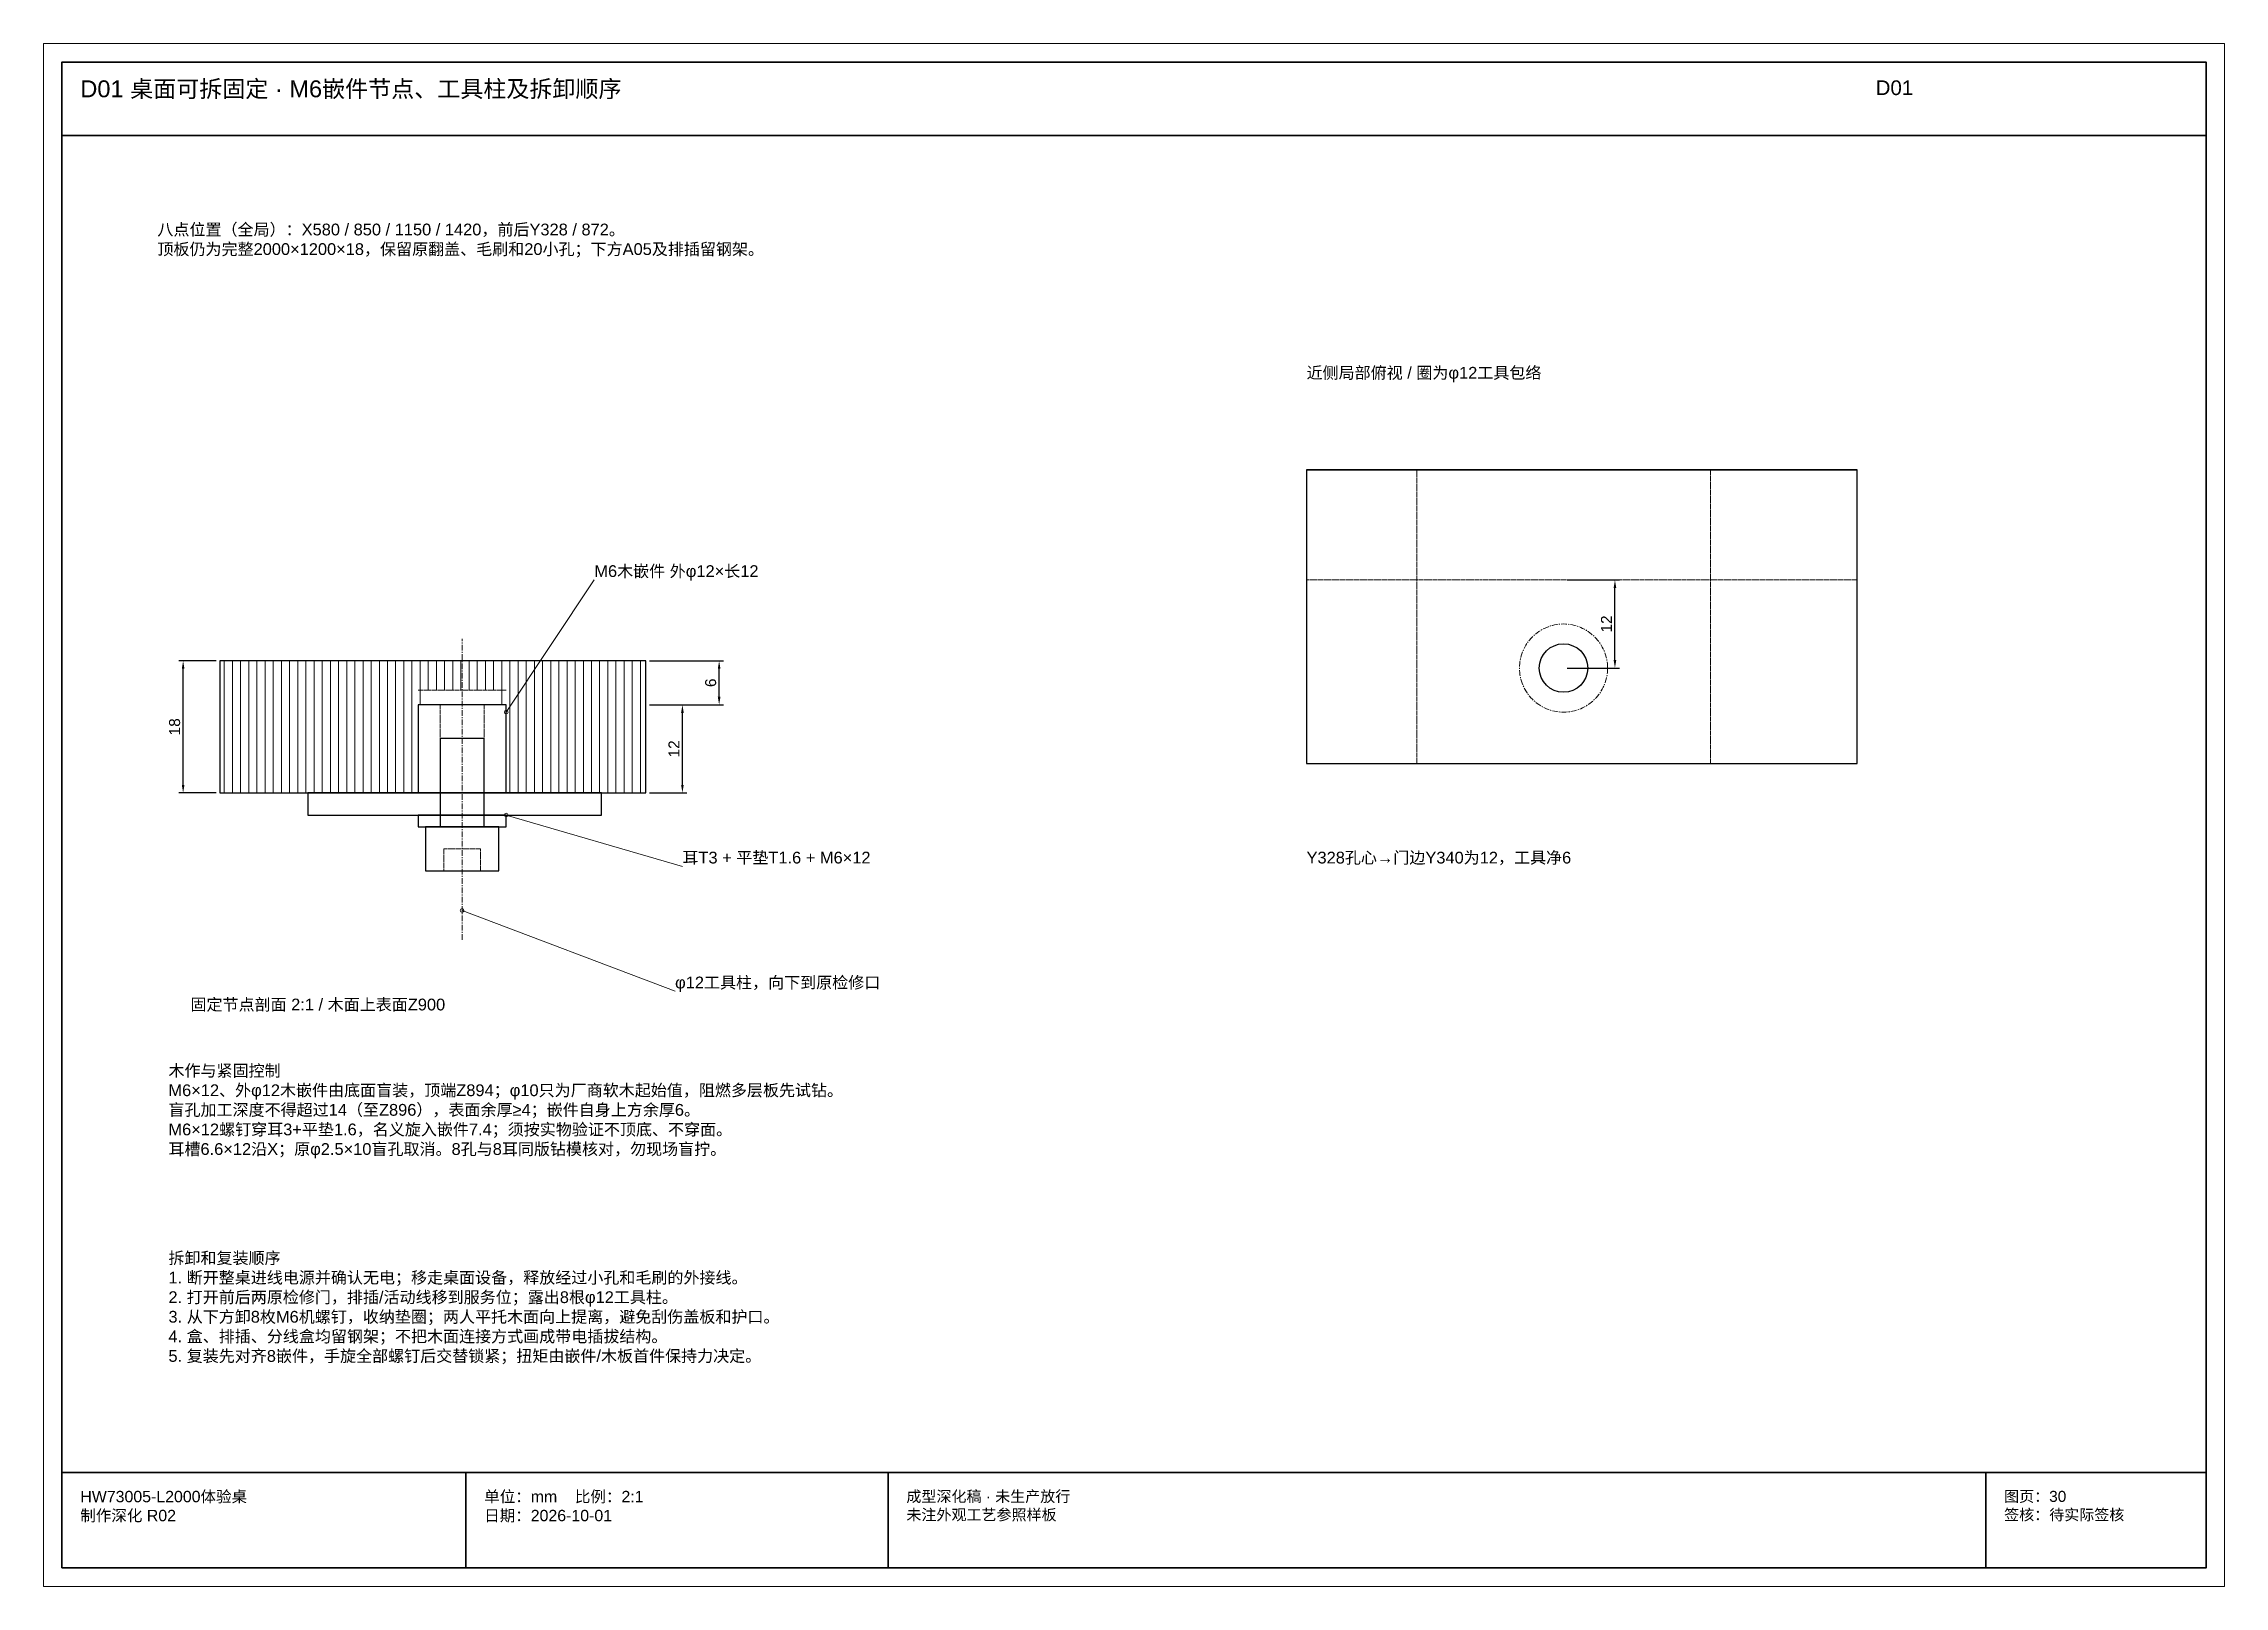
# Paper-space layout 'D01' of a CAD drawing. Header units: millimetres. Extents: x 0 to 594, y 0 to 420.
# The model-space entities are those that its viewports show. They can reach past a viewport. Long polylines and large blocks are cut down to what shows.
import ezdxf

# ---------------------------------------------------------------- set-up
doc = ezdxf.new("R2010")
doc.units = ezdxf.units.MM
doc.linetypes.add('CENTER', pattern=[5.08, 3.175, -0.635, 0.635, -0.635])
doc.linetypes.add('DASHED', pattern=[1.524, 1.27, -0.254])
for name, color, linetype, lineweight in [('CENTER', 8, 'CENTER', 13), ('DIM', 7, 'Continuous', 13), ('FRAME', 7, 'Continuous', 35), ('HATCH', 8, 'Continuous', 9), ('HIDDEN', 8, 'DASHED', 13), ('NOTE', 7, 'Continuous', 18), ('OUTLINE', 7, 'Continuous', 25)]:
    doc.layers.add(name, color=color, linetype=linetype, lineweight=lineweight)
doc.styles.add('CN', font='Arial Unicode.ttf')
doc.dimstyles.new('D0_5', dxfattribs={"dimtxt": 1.5, "dimasz": 1.1, "dimexe": 0.6, "dimexo": 0.5, "dimgap": 0.4, "dimtad": 1, "dimdsep": 46, "dimtxsty": 'CN', "dimcen": 2.5, "dimclrd": 7, "dimclre": 7, "dimclrt": 7, "dimazin": 3, "dimtfac": 1, "dimtmove": 0, "dimatfit": 3})

msp = doc.modelspace()

# ---------------------------------------------------------------- hatches: boundary and pattern name
at = {"layer": 'HATCH'}
h = msp.add_hatch(dxfattribs=at)
h.set_pattern_fill('ANSI31', scale=0.35, angle=45)
h.paths.add_polyline_path([(348024, 108), (348051, 108), (348051, 126), (348024, 126)])
h = msp.add_hatch(dxfattribs=at)
h.set_pattern_fill('ANSI31', scale=0.35, angle=45)
h.paths.add_polyline_path([(348051, 120), (348052, 120), (348052, 122), (348062, 122), (348062, 120), (348063, 120), (348063, 126), (348051, 126)])
h = msp.add_hatch(dxfattribs=at)
h.set_pattern_fill('ANSI31', scale=0.35, angle=45)
h.paths.add_polyline_path([(348063, 108), (348082, 108), (348082, 126), (348063, 126)])

# ---------------------------------------------------------------- linework, layer by layer
at = {"layer": 'CENTER'}
msp.add_line((348057, 88), (348057, 129), dxfattribs=at)
msp.add_circle((348207, 125), 6, dxfattribs=at)
at = {"layer": 'DIM'}
for points in [[(348063, 119), (348075, 137), (348075, 137)], [(348063, 105), (348087, 98), (348087, 98)], [(348057, 92), (348086, 81), (348086, 81)]]:
    msp.add_lwpolyline(points, dxfattribs=at)
for centre in [(348063, 119), (348063, 105), (348057, 92)]:
    msp.add_circle(centre, 0.25, dxfattribs=at)
at = {"layer": 'FRAME'}
for p, q in [((348002.5, 197.5), (348294.5, 197.5)), ((348002.5, 15.5), (348294.5, 15.5)), ((348057.5, 2.5), (348057.5, 15.5)), ((348115, 2.5), (348115, 15.5)), ((348264.5, 2.5), (348264.5, 15.5))]:
    msp.add_line(p, q, dxfattribs=at)
msp.add_lwpolyline([(348002.5, 2.5), (348294.5, 2.5), (348294.5, 207.5), (348002.5, 207.5)], close=True, dxfattribs=at)
at = {"layer": 'HIDDEN'}
for p, q in [((348172, 137), (348247, 137)), ((348051, 122), (348063, 122)), ((348054, 108), (348054, 120)), ((348060, 108), (348060, 120))]:
    msp.add_line(p, q, dxfattribs=at)
for points in [[(348187, 112), (348227, 112), (348227, 152), (348187, 152)], [(348054.5, 97.4), (348059.5, 97.4), (348059.5, 100.4), (348054.5, 100.4)]]:
    msp.add_lwpolyline(points, close=True, dxfattribs=at)
at = {"layer": 'OUTLINE'}
msp.add_line((348172, 152), (348247, 152), dxfattribs=at)
for points in [[(348172, 112), (348247, 112), (348247, 152), (348172, 152)], [(348024, 108), (348082, 108), (348082, 126), (348024, 126)], [(348051, 108), (348063, 108), (348063, 120), (348051, 120)], [(348054, 103.4), (348060, 103.4), (348060, 115.4), (348054, 115.4)], [(348036, 105), (348076, 105), (348076, 108), (348036, 108)], [(348051, 103.4), (348063, 103.4), (348063, 105), (348051, 105)], [(348052, 97.4), (348062, 97.4), (348062, 103.4), (348052, 103.4)]]:
    msp.add_lwpolyline(points, close=True, dxfattribs=at)
msp.add_circle((348207, 125), 3.3, dxfattribs=at)

# ---------------------------------------------------------------- texts
at = {"layer": 'NOTE', "attachment_point": 1, "style": 'CN'}
for s, insert, char_height, width in [('D01 桌面可拆固定 · M6嵌件节点、工具柱及拆卸顺序', (348005, 205), 2.3, 242), ('D01', (348249.5, 205), 2, 45), ('八点位置（全局）：X580 / 850 / 1150 / 1420，前后Y328 / 872。\\P顶板仍为完整2000×1200×18，保留原翻盖、毛刷和20小孔；下方A05及排插留钢架。', (348015.5, 185.5), 1.6, 270), ('近侧局部俯视 / 圈为φ12工具包络', (348172, 166), 1.6, 110), ('M6木嵌件 外φ12×长12', (348075, 139), 1.6, 45), ('耳T3 + 平垫T1.6 + M6×12', (348087, 100), 1.6, 45), ('Y328孔心→门边Y340为12，工具净6', (348172, 100), 1.6, 113.5), ('φ12工具柱，向下到原检修口', (348086, 83), 1.6, 45), ('固定节点剖面 2:1 / 木面上表面Z900', (348020, 80), 1.6, 123.5), ('木作与紧固控制\\PM6×12、外φ12木嵌件由底面盲装，顶端Z894；φ10只为厂商软木起始值，阻燃多层板先试钻。\\P盲孔加工深度不得超过14（至Z896），表面余厚≥4；嵌件自身上方余厚6。\\PM6×12螺钉穿耳3+平垫1.6，名义旋入嵌件7.4；须按实物验证不顶底、不穿面。\\P耳槽6.6×12沿X；原φ2.5×10盲孔取消。8孔与8耳同版钻模核对，勿现场盲拧。', (348017, 71), 1.6, 267.5), ('拆卸和复装顺序\\P1. 断开整桌进线电源并确认无电；移走桌面设备，释放经过小孔和毛刷的外接线。\\P2. 打开前后两原检修门，排插/活动线移到服务位；露出8根φ12工具柱。\\P3. 从下方卸8枚M6机螺钉，收纳垫圈；两人平托木面向上提离，避免刮伤盖板和护口。\\P4. 盒、排插、分线盒均留钢架；不把木面连接方式画成带电插拔结构。\\P5. 复装先对齐8嵌件，手旋全部螺钉后交替锁紧；扭矩由嵌件/木板首件保持力决定。', (348017, 45.5), 1.6, 267.5), ('HW73005-L2000体验桌\\P制作深化 R02', (348005, 13), 1.55, 50), ('单位：mm    比例：2:1\\P日期：2026-10-01', (348060, 13), 1.55, 52.5), ('成型深化稿 · 未生产放行\\P未注外观工艺参照样板', (348117.5, 13), 1.5, 144.5), ('图页：30\\P签核：待实际签核', (348267, 13), 1.5, 27.5)]:
    msp.add_mtext(s, dxfattribs=dict(at, insert=insert, char_height=char_height, width=width))

# ---------------------------------------------------------------- dimensions: what is measured, and where the dimension line sits
at = {"layer": 'DIM'}
for base, p1, p2 in [((348214, 125), (348207, 125), (348207, 137)), ((348019, 108), (348024, 108), (348024, 126)), ((348092, 120), (348082, 120), (348082, 126)), ((348087, 108), (348082, 108), (348082, 120))]:
    msp.add_linear_dim(base=base, p1=p1, p2=p2, angle=90, dimstyle='D0_5', dxfattribs=at).render()

psp = doc.layouts.new('D01')

# ---------------------------------------------------------------- viewports
at = {"layer": 'Defpoints'}
psp.add_viewport(center=(297, 210), size=(594, 420), view_center_point=(348148.5, 105), view_height=210, dxfattribs=at)

doc.saveas('drawing.dxf')
